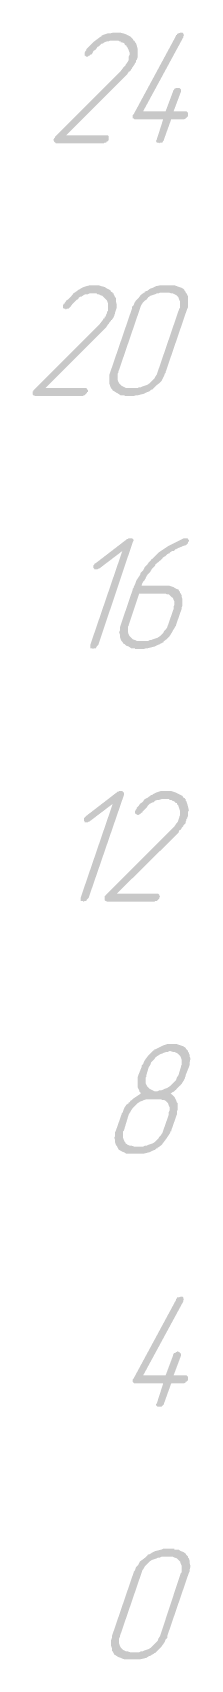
# Model space of a CAD drawing. Extents: x 260 to 1101, y 70 to 664.
# Drawn here: x 318.5 to 323.5, y 381 to 432.5 of the extents above; entities that cross this region are included whole.
import ezdxf

# ---------------------------------------------------------------- set-up
doc = ezdxf.new("R2010")
doc.units = 0
doc.header["$MEASUREMENT"] = 0
doc.layers.add('PDF _Сплошная заливка', color=7, linetype='CONTINUOUS')

msp = doc.modelspace()

# ---------------------------------------------------------------- hatches: boundary and pattern name
at = {"layer": 'PDF _Сплошная заливка', "transparency": 33554559}
for points in [[(321.191, 432.518), (321.217, 432.518), (321.242, 432.518), (321.344, 432.493), (321.42, 432.467), (321.521, 432.417), (321.572, 432.391), (321.598, 432.366), (321.648, 432.315), (321.674, 432.264), (321.674, 432.264), (321.699, 432.264), (321.699, 432.239), (321.725, 432.239), (321.725, 432.213), (321.75, 432.188), (321.775, 432.112), (321.801, 432.01), (321.801, 431.909), (321.801, 431.858), (321.801, 431.782), (321.801, 431.731), (321.775, 431.655), (321.775, 431.655), (321.775, 431.655), (321.75, 431.629), (321.75, 431.578), (321.725, 431.553), (321.699, 431.502), (321.648, 431.426), (321.648, 431.426), (321.623, 431.401), (321.623, 431.375), (321.598, 431.35), (321.572, 431.299), (321.521, 431.274), (321.471, 431.197), (321.42, 431.147), (319.541, 429.267), (320.811, 429.267), (320.836, 429.267), (320.861, 429.267), (320.887, 429.242), (320.887, 429.216), (320.887, 429.216), (320.887, 429.165), (320.887, 429.14), (320.887, 429.14), (320.887, 429.115), (320.861, 429.089), (320.836, 429.064), (320.811, 429.064), (320.811, 429.038), (320.76, 429.038), (320.734, 429.013), (319.211, 429.013), (319.211, 429.038), (319.186, 429.038), (319.16, 429.064), (319.16, 429.064), (319.16, 429.089), (319.135, 429.115), (319.16, 429.165), (319.16, 429.165), (319.16, 429.165), (319.186, 429.191), (319.186, 429.216), (321.268, 431.299), (321.344, 431.401), (321.42, 431.477), (321.42, 431.477), (321.42, 431.502), (321.445, 431.528), (321.445, 431.528), (321.496, 431.604), (321.521, 431.655), (321.521, 431.68), (321.521, 431.68), (321.521, 431.705), (321.521, 431.756), (321.547, 431.807), (321.547, 431.883), (321.521, 431.959), (321.496, 432.01), (321.471, 432.061), (321.445, 432.086), (321.445, 432.086), (321.445, 432.112), (321.42, 432.112), (321.395, 432.137), (321.395, 432.163), (321.369, 432.188), (321.293, 432.213), (321.268, 432.213), (321.268, 432.239), (321.242, 432.239), (321.217, 432.239), (321.191, 432.264), (321.141, 432.264), (321.064, 432.264), (321.014, 432.264), (320.988, 432.264), (320.937, 432.264), (320.887, 432.239), (320.836, 432.239), (320.76, 432.213), (320.684, 432.163), (320.684, 432.163), (320.658, 432.163), (320.633, 432.137), (320.582, 432.086), (320.531, 432.061), (320.48, 431.985), (320.404, 431.934), (320.353, 431.832), (320.353, 431.832), (320.328, 431.832), (320.303, 431.807), (320.277, 431.782), (320.277, 431.782), (320.252, 431.782), (320.227, 431.756), (320.201, 431.756), (320.201, 431.756), (320.176, 431.756), (320.15, 431.782), (320.125, 431.782), (320.125, 431.807), (320.125, 431.807), (320.125, 431.858), (320.125, 431.883), (320.15, 431.934), (320.15, 431.934), (320.15, 431.934), (320.176, 431.959), (320.176, 431.985), (320.227, 432.036), (320.277, 432.086), (320.353, 432.163), (320.43, 432.239), (320.531, 432.315), (320.633, 432.391), (320.633, 432.391), (320.633, 432.391), (320.658, 432.391), (320.658, 432.417), (320.709, 432.442), (320.785, 432.467), (320.861, 432.493), (320.937, 432.493), (321.039, 432.518), (321.141, 432.518), (321.166, 432.518)], [(323.197, 432.518), (323.223, 432.518), (323.248, 432.493), (323.248, 432.493), (323.248, 432.467), (323.274, 432.442), (323.248, 432.391), (323.248, 432.366), (321.979, 430.029), (322.69, 430.029), (322.918, 430.639), (322.918, 430.639), (322.918, 430.664), (322.943, 430.689), (322.969, 430.74), (322.969, 430.74), (322.994, 430.74), (323.02, 430.766), (323.045, 430.766), (323.07, 430.766), (323.096, 430.766), (323.096, 430.766), (323.121, 430.766), (323.147, 430.74), (323.147, 430.74), (323.172, 430.715), (323.172, 430.689), (323.172, 430.639), (322.943, 430.029), (323.324, 430.029), (323.35, 430.029), (323.375, 430.004), (323.4, 429.978), (323.4, 429.978), (323.4, 429.953), (323.4, 429.927), (323.4, 429.902), (323.4, 429.902), (323.4, 429.877), (323.375, 429.851), (323.35, 429.826), (323.324, 429.8), (323.324, 429.8), (323.274, 429.775), (323.248, 429.775), (322.867, 429.775), (322.639, 429.14), (322.639, 429.14), (322.639, 429.115), (322.613, 429.089), (322.588, 429.038), (322.563, 429.038), (322.563, 429.038), (322.512, 429.038), (322.486, 429.013), (322.486, 429.013), (322.461, 429.038), (322.436, 429.038), (322.41, 429.038), (322.41, 429.064), (322.385, 429.064), (322.385, 429.089), (322.41, 429.14), (322.613, 429.775), (321.725, 429.775), (321.699, 429.775), (321.674, 429.8), (321.648, 429.8), (321.648, 429.826), (321.648, 429.826), (321.648, 429.851), (321.648, 429.902), (321.674, 429.927), (323.02, 432.417), (323.02, 432.442), (323.045, 432.442), (323.045, 432.467), (323.096, 432.493), (323.172, 432.518), (323.172, 432.518)], [(320.506, 424.517), (320.557, 424.517), (320.582, 424.517), (320.658, 424.492), (320.76, 424.466), (320.836, 424.416), (320.887, 424.39), (320.937, 424.365), (320.963, 424.314), (321.014, 424.289), (321.014, 424.263), (321.014, 424.263), (321.039, 424.263), (321.039, 424.238), (321.064, 424.212), (321.064, 424.187), (321.115, 424.111), (321.115, 424.009), (321.141, 423.908), (321.141, 423.857), (321.141, 423.806), (321.115, 423.73), (321.09, 423.654), (321.09, 423.654), (321.09, 423.654), (321.09, 423.628), (321.064, 423.577), (321.064, 423.552), (321.039, 423.501), (320.988, 423.425), (320.963, 423.425), (320.963, 423.4), (320.937, 423.374), (320.912, 423.349), (320.887, 423.298), (320.861, 423.273), (320.811, 423.196), (320.76, 423.146), (318.881, 421.266), (320.15, 421.266), (320.176, 421.266), (320.176, 421.266), (320.201, 421.241), (320.201, 421.215), (320.227, 421.215), (320.227, 421.164), (320.227, 421.139), (320.201, 421.139), (320.201, 421.114), (320.176, 421.088), (320.15, 421.063), (320.15, 421.063), (320.125, 421.037), (320.1, 421.037), (320.049, 421.012), (318.551, 421.012), (318.525, 421.037), (318.5, 421.037), (318.475, 421.063), (318.475, 421.063), (318.475, 421.088), (318.475, 421.114), (318.475, 421.164), (318.475, 421.164), (318.5, 421.164), (318.5, 421.19), (318.525, 421.215), (320.607, 423.298), (320.684, 423.4), (320.734, 423.476), (320.76, 423.476), (320.76, 423.501), (320.76, 423.527), (320.785, 423.527), (320.811, 423.603), (320.836, 423.654), (320.836, 423.679), (320.836, 423.679), (320.861, 423.704), (320.861, 423.755), (320.861, 423.806), (320.861, 423.882), (320.861, 423.958), (320.836, 424.035), (320.811, 424.06), (320.785, 424.085), (320.785, 424.085), (320.76, 424.111), (320.76, 424.111), (320.734, 424.136), (320.709, 424.162), (320.684, 424.187), (320.607, 424.212), (320.607, 424.212), (320.582, 424.238), (320.582, 424.238), (320.531, 424.238), (320.506, 424.263), (320.48, 424.263), (320.379, 424.263), (320.353, 424.263), (320.328, 424.263), (320.277, 424.263), (320.227, 424.238), (320.15, 424.238), (320.1, 424.212), (320.023, 424.162), (320.023, 424.162), (319.998, 424.162), (319.947, 424.136), (319.922, 424.085), (319.871, 424.06), (319.795, 423.984), (319.744, 423.933), (319.668, 423.831), (319.668, 423.831), (319.668, 423.831), (319.643, 423.806), (319.617, 423.781), (319.617, 423.781), (319.592, 423.781), (319.566, 423.781), (319.541, 423.755), (319.516, 423.755), (319.516, 423.781), (319.465, 423.781), (319.439, 423.806), (319.439, 423.806), (319.439, 423.806), (319.439, 423.857), (319.439, 423.882), (319.465, 423.933), (319.465, 423.933), (319.49, 423.933), (319.49, 423.958), (319.516, 423.984), (319.541, 424.035), (319.617, 424.085), (319.693, 424.162), (319.77, 424.263), (319.846, 424.314), (319.947, 424.39), (319.947, 424.39), (319.973, 424.39), (319.973, 424.39), (319.998, 424.416), (320.049, 424.441), (320.1, 424.466), (320.176, 424.492), (320.277, 424.517), (320.353, 424.517), (320.455, 424.517), (320.48, 424.517)], [(321.598, 416.516), (321.623, 416.516), (321.648, 416.491), (321.648, 416.491), (321.674, 416.465), (321.674, 416.44), (321.648, 416.389), (320.557, 413.138), (320.557, 413.138), (320.531, 413.113), (320.506, 413.087), (320.48, 413.036), (320.48, 413.036), (320.455, 413.036), (320.43, 413.036), (320.379, 413.011), (320.379, 413.011), (320.379, 413.036), (320.353, 413.036), (320.303, 413.036), (320.303, 413.062), (320.303, 413.062), (320.303, 413.113), (320.303, 413.138), (321.318, 416.11), (320.582, 415.551), (320.582, 415.551), (320.557, 415.551), (320.531, 415.526), (320.48, 415.526), (320.48, 415.526), (320.455, 415.526), (320.43, 415.526), (320.43, 415.551), (320.404, 415.576), (320.404, 415.576), (320.404, 415.627), (320.404, 415.653), (320.404, 415.653), (320.43, 415.678), (320.43, 415.703), (320.48, 415.729), (321.471, 416.491), (321.496, 416.491), (321.521, 416.516), (321.547, 416.516), (321.572, 416.516)], [(321.293, 408.515), (321.318, 408.515), (321.344, 408.49), (321.344, 408.49), (321.369, 408.464), (321.369, 408.439), (321.369, 408.388), (320.252, 405.137), (320.252, 405.137), (320.227, 405.112), (320.201, 405.086), (320.176, 405.035), (320.176, 405.035), (320.15, 405.035), (320.125, 405.035), (320.074, 405.01), (320.074, 405.01), (320.074, 405.035), (320.049, 405.035), (319.998, 405.035), (319.998, 405.061), (319.998, 405.061), (319.998, 405.112), (319.998, 405.137), (321.014, 408.109), (320.277, 407.55), (320.277, 407.55), (320.252, 407.55), (320.227, 407.525), (320.176, 407.525), (320.176, 407.525), (320.15, 407.525), (320.125, 407.525), (320.125, 407.55), (320.1, 407.575), (320.1, 407.575), (320.1, 407.626), (320.1, 407.652), (320.1, 407.652), (320.125, 407.677), (320.15, 407.702), (320.176, 407.728), (321.166, 408.49), (321.191, 408.49), (321.217, 408.515), (321.242, 408.515), (321.268, 408.515)], [(322.791, 408.515), (322.816, 408.515), (322.867, 408.515), (322.943, 408.49), (323.02, 408.464), (323.121, 408.414), (323.172, 408.388), (323.223, 408.363), (323.248, 408.312), (323.299, 408.287), (323.299, 408.261), (323.299, 408.261), (323.324, 408.261), (323.324, 408.236), (323.324, 408.21), (323.35, 408.185), (323.375, 408.109), (323.4, 408.007), (323.426, 407.906), (323.4, 407.855), (323.4, 407.804), (323.4, 407.728), (323.375, 407.677), (323.375, 407.652), (323.375, 407.652), (323.35, 407.626), (323.35, 407.601), (323.324, 407.55), (323.324, 407.499), (323.248, 407.423), (323.248, 407.423), (323.248, 407.398), (323.223, 407.372), (323.197, 407.347), (323.172, 407.296), (323.121, 407.271), (323.096, 407.194), (323.045, 407.144), (321.141, 405.264), (322.436, 405.264), (322.436, 405.264), (322.461, 405.264), (322.486, 405.239), (322.486, 405.239), (322.486, 405.213), (322.512, 405.188), (322.486, 405.137), (322.486, 405.137), (322.486, 405.112), (322.461, 405.086), (322.436, 405.061), (322.436, 405.061), (322.41, 405.035), (322.359, 405.035), (322.334, 405.01), (320.836, 405.01), (320.811, 405.035), (320.785, 405.035), (320.76, 405.061), (320.76, 405.061), (320.76, 405.086), (320.76, 405.112), (320.76, 405.162), (320.76, 405.162), (320.76, 405.188), (320.785, 405.188), (320.785, 405.213), (322.867, 407.296), (322.969, 407.398), (323.02, 407.474), (323.02, 407.474), (323.045, 407.499), (323.045, 407.525), (323.07, 407.525), (323.096, 407.601), (323.121, 407.677), (323.121, 407.677), (323.121, 407.677), (323.121, 407.702), (323.147, 407.753), (323.147, 407.804), (323.147, 407.88), (323.121, 407.956), (323.096, 408.033), (323.096, 408.058), (323.07, 408.083), (323.045, 408.109), (323.045, 408.109), (323.045, 408.134), (323.02, 408.134), (322.994, 408.16), (322.969, 408.185), (322.893, 408.21), (322.893, 408.21), (322.867, 408.236), (322.842, 408.236), (322.816, 408.236), (322.791, 408.261), (322.74, 408.261), (322.664, 408.261), (322.639, 408.261), (322.588, 408.261), (322.563, 408.261), (322.486, 408.236), (322.436, 408.236), (322.359, 408.21), (322.309, 408.16), (322.283, 408.16), (322.283, 408.16), (322.232, 408.134), (322.182, 408.109), (322.131, 408.058), (322.08, 407.982), (322.029, 407.931), (321.953, 407.855), (321.953, 407.829), (321.928, 407.829), (321.902, 407.804), (321.877, 407.779), (321.877, 407.779), (321.877, 407.779), (321.852, 407.779), (321.826, 407.753), (321.801, 407.753), (321.775, 407.779), (321.75, 407.779), (321.725, 407.804), (321.725, 407.804), (321.725, 407.829), (321.725, 407.855), (321.725, 407.88), (321.75, 407.931), (321.75, 407.931), (321.75, 407.931), (321.775, 407.956), (321.775, 407.982), (321.826, 408.033), (321.877, 408.109), (321.953, 408.16), (322.029, 408.261), (322.131, 408.312), (322.232, 408.388), (322.232, 408.388), (322.232, 408.388), (322.258, 408.388), (322.283, 408.414), (322.334, 408.439), (322.385, 408.464), (322.461, 408.49), (322.537, 408.515), (322.639, 408.515), (322.74, 408.515), (322.766, 408.515)], [(323.197, 392.513), (323.223, 392.513), (323.248, 392.488), (323.248, 392.488), (323.248, 392.462), (323.274, 392.437), (323.248, 392.412), (323.248, 392.361), (321.979, 390.024), (322.69, 390.024), (322.918, 390.634), (322.918, 390.659), (322.918, 390.659), (322.943, 390.71), (322.969, 390.735), (322.969, 390.735), (322.994, 390.735), (323.02, 390.761), (323.045, 390.761), (323.07, 390.786), (323.096, 390.786), (323.096, 390.761), (323.121, 390.761), (323.147, 390.735), (323.147, 390.735), (323.172, 390.71), (323.172, 390.684), (323.172, 390.634), (322.943, 390.024), (323.324, 390.024), (323.35, 390.024), (323.375, 389.999), (323.4, 389.973), (323.4, 389.973), (323.4, 389.948), (323.4, 389.922), (323.4, 389.897), (323.4, 389.897), (323.4, 389.872), (323.375, 389.846), (323.35, 389.821), (323.324, 389.821), (323.324, 389.795), (323.274, 389.77), (323.248, 389.77), (322.867, 389.77), (322.639, 389.135), (322.639, 389.135), (322.639, 389.11), (322.613, 389.084), (322.588, 389.059), (322.563, 389.033), (322.563, 389.033), (322.512, 389.033), (322.486, 389.033), (322.486, 389.033), (322.461, 389.033), (322.436, 389.033), (322.41, 389.059), (322.41, 389.059), (322.385, 389.084), (322.385, 389.11), (322.41, 389.135), (322.613, 389.77), (321.725, 389.77), (321.699, 389.77), (321.674, 389.795), (321.648, 389.821), (321.648, 389.821), (321.648, 389.821), (321.648, 389.846), (321.648, 389.897), (321.674, 389.922), (323.02, 392.412), (323.02, 392.437), (323.045, 392.462), (323.045, 392.488), (323.096, 392.488), (323.172, 392.513), (323.172, 392.513)]]:
    msp.add_hatch(color=256, dxfattribs=at).paths.add_polyline_path(points)
h = msp.add_hatch(color=256, dxfattribs=at)
h.paths.add_polyline_path([(322.791, 424.289), (322.512, 424.289), (322.461, 424.263), (322.41, 424.263), (322.359, 424.238), (322.283, 424.212), (322.207, 424.187), (322.131, 424.136), (322.131, 424.111), (322.106, 424.111), (322.08, 424.06), (322.029, 424.035), (321.979, 423.984), (321.928, 423.908), (321.902, 423.857), (321.877, 423.781), (321.191, 421.774), (321.191, 421.749), (321.166, 421.723), (321.166, 421.698), (321.166, 421.647), (321.166, 421.596), (321.166, 421.545), (321.191, 421.469), (321.217, 421.418), (321.217, 421.418), (321.242, 421.393), (321.268, 421.368), (321.293, 421.342), (321.344, 421.317), (321.395, 421.291), (321.445, 421.266), (321.521, 421.266), (321.801, 421.266), (321.852, 421.291), (321.902, 421.291), (321.953, 421.317), (322.029, 421.342), (322.106, 421.368), (322.182, 421.418), (322.182, 421.418), (322.207, 421.444), (322.232, 421.469), (322.283, 421.52), (322.334, 421.571), (322.359, 421.622), (322.41, 421.698), (322.436, 421.774), (323.121, 423.781), (323.121, 423.781), (323.147, 423.806), (323.147, 423.857), (323.147, 423.882), (323.147, 423.958), (323.147, 424.009), (323.121, 424.06), (323.096, 424.136), (323.096, 424.136), (323.07, 424.162), (323.045, 424.187), (323.02, 424.212), (322.969, 424.238), (322.918, 424.263), (322.867, 424.263)], flags=0)
h.paths.add_polyline_path([(322.918, 424.517), (322.969, 424.517), (323.045, 424.492), (323.121, 424.466), (323.197, 424.441), (323.274, 424.39), (323.299, 424.339), (323.324, 424.314), (323.324, 424.289), (323.35, 424.263), (323.375, 424.212), (323.4, 424.162), (323.4, 424.085), (323.4, 423.984), (323.4, 423.882), (323.4, 423.831), (323.375, 423.781), (322.69, 421.774), (322.69, 421.774), (322.69, 421.749), (322.69, 421.749), (322.664, 421.723), (322.639, 421.647), (322.613, 421.596), (322.563, 421.495), (322.486, 421.418), (322.385, 421.342), (322.283, 421.241), (322.283, 421.241), (322.283, 421.241), (322.258, 421.215), (322.232, 421.215), (322.207, 421.19), (322.182, 421.164), (322.106, 421.139), (322.004, 421.088), (321.902, 421.063), (321.801, 421.037), (321.75, 421.037), (321.674, 421.012), (321.395, 421.012), (321.395, 421.037), (321.344, 421.037), (321.268, 421.037), (321.191, 421.088), (321.141, 421.114), (321.064, 421.164), (321.014, 421.19), (320.988, 421.241), (320.988, 421.241), (320.988, 421.241), (320.963, 421.266), (320.937, 421.317), (320.912, 421.393), (320.912, 421.469), (320.912, 421.545), (320.912, 421.596), (320.912, 421.647), (320.912, 421.698), (320.937, 421.774), (321.623, 423.781), (321.623, 423.781), (321.623, 423.781), (321.623, 423.806), (321.623, 423.831), (321.674, 423.882), (321.699, 423.958), (321.75, 424.035), (321.826, 424.111), (321.902, 424.212), (322.004, 424.289), (322.029, 424.289), (322.029, 424.314), (322.055, 424.314), (322.055, 424.339), (322.106, 424.339), (322.131, 424.365), (322.207, 424.416), (322.283, 424.441), (322.385, 424.492), (322.512, 424.517), (322.563, 424.517), (322.893, 424.517)], flags=0)
h = msp.add_hatch(color=256, dxfattribs=at)
h.paths.add_polyline_path([(322.613, 414.764), (321.852, 414.764), (321.521, 413.773), (321.521, 413.748), (321.496, 413.722), (321.496, 413.697), (321.496, 413.646), (321.496, 413.595), (321.496, 413.544), (321.521, 413.468), (321.547, 413.417), (321.547, 413.417), (321.572, 413.392), (321.598, 413.367), (321.623, 413.341), (321.648, 413.316), (321.725, 413.29), (321.775, 413.265), (321.852, 413.265), (322.131, 413.265), (322.182, 413.29), (322.232, 413.29), (322.283, 413.316), (322.359, 413.341), (322.436, 413.367), (322.512, 413.417), (322.512, 413.417), (322.537, 413.443), (322.563, 413.468), (322.613, 413.519), (322.639, 413.57), (322.69, 413.621), (322.74, 413.697), (322.766, 413.773), (322.943, 414.281), (322.943, 414.281), (322.943, 414.306), (322.943, 414.357), (322.969, 414.408), (322.969, 414.459), (322.969, 414.51), (322.943, 414.56), (322.918, 414.637), (322.918, 414.637), (322.893, 414.637), (322.867, 414.662), (322.842, 414.687), (322.791, 414.738), (322.74, 414.738), (322.69, 414.764)], flags=0)
h.paths.add_polyline_path([(323.375, 416.516), (323.375, 416.516), (323.4, 416.491), (323.4, 416.465), (323.426, 416.465), (323.426, 416.415), (323.4, 416.389), (323.4, 416.389), (323.4, 416.364), (323.375, 416.338), (323.375, 416.338), (323.375, 416.338), (323.35, 416.313), (323.324, 416.288), (323.299, 416.288), (323.223, 416.262), (323.172, 416.237), (323.045, 416.186), (323.045, 416.186), (323.02, 416.161), (322.994, 416.161), (322.969, 416.135), (322.943, 416.11), (322.893, 416.11), (322.816, 416.059), (322.816, 416.034), (322.791, 416.034), (322.74, 416.008), (322.69, 415.957), (322.613, 415.907), (322.563, 415.856), (322.486, 415.78), (322.385, 415.703), (322.385, 415.703), (322.359, 415.678), (322.359, 415.653), (322.309, 415.602), (322.258, 415.551), (322.232, 415.5), (322.182, 415.424), (322.131, 415.373), (322.106, 415.348), (322.106, 415.348), (322.08, 415.297), (322.055, 415.246), (322.029, 415.195), (321.979, 415.145), (321.953, 415.094), (321.928, 415.018), (322.715, 415.018), (322.74, 415.018), (322.791, 415.018), (322.867, 414.992), (322.943, 414.967), (323.02, 414.916), (323.096, 414.891), (323.121, 414.84), (323.147, 414.814), (323.147, 414.789), (323.172, 414.764), (323.197, 414.713), (323.197, 414.662), (323.223, 414.586), (323.223, 414.484), (323.223, 414.383), (323.197, 414.332), (323.197, 414.281), (323.02, 413.773), (323.02, 413.773), (323.02, 413.748), (323.02, 413.748), (322.994, 413.722), (322.969, 413.671), (322.918, 413.595), (322.867, 413.494), (322.816, 413.417), (322.715, 413.316), (322.613, 413.24), (322.613, 413.24), (322.613, 413.214), (322.588, 413.214), (322.563, 413.189), (322.537, 413.189), (322.512, 413.163), (322.436, 413.138), (322.334, 413.087), (322.232, 413.062), (322.131, 413.036), (322.08, 413.036), (322.004, 413.011), (321.725, 413.011), (321.725, 413.036), (321.648, 413.036), (321.598, 413.036), (321.521, 413.087), (321.445, 413.113), (321.395, 413.163), (321.344, 413.189), (321.318, 413.24), (321.318, 413.24), (321.318, 413.24), (321.293, 413.265), (321.268, 413.316), (321.242, 413.392), (321.242, 413.468), (321.217, 413.544), (321.242, 413.595), (321.242, 413.646), (321.242, 413.697), (321.268, 413.773), (321.648, 414.891), (321.648, 414.891), (321.648, 414.916), (321.674, 414.941), (321.674, 414.967), (321.699, 415.018), (321.725, 415.068), (321.75, 415.145), (321.775, 415.195), (321.826, 415.272), (321.877, 415.348), (321.902, 415.424), (321.979, 415.5), (322.029, 415.602), (322.106, 415.678), (322.156, 415.754), (322.232, 415.83), (322.232, 415.856), (322.258, 415.856), (322.283, 415.881), (322.309, 415.907), (322.359, 415.957), (322.41, 416.008), (322.461, 416.059), (322.537, 416.11), (322.613, 416.161), (322.69, 416.211), (322.766, 416.262), (322.867, 416.313), (322.969, 416.364), (323.07, 416.415), (323.172, 416.465), (323.274, 416.516), (323.324, 416.516), (323.35, 416.516)], flags=0)
h = msp.add_hatch(color=256, dxfattribs=at)
h.paths.add_polyline_path([(322.842, 400.286), (322.816, 400.286), (322.766, 400.26), (322.715, 400.26), (322.639, 400.235), (322.588, 400.209), (322.512, 400.184), (322.436, 400.133), (322.41, 400.133), (322.41, 400.108), (322.359, 400.082), (322.334, 400.032), (322.283, 399.981), (322.232, 399.93), (322.207, 399.854), (322.156, 399.778), (322.08, 399.524), (322.08, 399.498), (322.08, 399.473), (322.055, 399.447), (322.055, 399.397), (322.055, 399.346), (322.055, 399.27), (322.08, 399.219), (322.106, 399.168), (322.106, 399.168), (322.131, 399.143), (322.156, 399.117), (322.182, 399.092), (322.232, 399.066), (322.283, 399.041), (322.334, 399.016), (322.41, 399.016), (322.436, 399.016), (322.486, 399.041), (322.537, 399.041), (322.613, 399.066), (322.664, 399.092), (322.74, 399.117), (322.816, 399.168), (322.816, 399.168), (322.842, 399.193), (322.867, 399.219), (322.918, 399.27), (322.969, 399.32), (323.02, 399.371), (323.045, 399.447), (323.096, 399.524), (323.172, 399.778), (323.172, 399.778), (323.172, 399.803), (323.197, 399.854), (323.197, 399.905), (323.197, 399.955), (323.197, 400.006), (323.172, 400.082), (323.147, 400.133), (323.147, 400.133), (323.121, 400.159), (323.096, 400.184), (323.07, 400.209), (323.02, 400.235), (322.969, 400.26), (322.918, 400.26)], flags=0)
h.paths.add_polyline_path([(322.461, 398.762), (322.156, 398.762), (322.131, 398.762), (322.08, 398.762), (322.004, 398.736), (321.953, 398.711), (321.877, 398.685), (321.801, 398.635), (321.775, 398.609), (321.775, 398.609), (321.725, 398.558), (321.699, 398.533), (321.648, 398.482), (321.598, 398.406), (321.572, 398.355), (321.521, 398.279), (321.369, 397.771), (321.369, 397.771), (321.344, 397.746), (321.344, 397.695), (321.344, 397.644), (321.344, 397.593), (321.344, 397.542), (321.369, 397.466), (321.395, 397.415), (321.395, 397.415), (321.42, 397.39), (321.42, 397.365), (321.471, 397.339), (321.496, 397.314), (321.572, 397.288), (321.623, 397.288), (321.699, 397.263), (321.979, 397.263), (322.029, 397.288), (322.08, 397.288), (322.131, 397.314), (322.207, 397.339), (322.283, 397.365), (322.359, 397.415), (322.359, 397.415), (322.385, 397.441), (322.41, 397.466), (322.461, 397.517), (322.486, 397.568), (322.537, 397.619), (322.588, 397.695), (322.613, 397.771), (322.791, 398.279), (322.791, 398.279), (322.791, 398.304), (322.791, 398.355), (322.816, 398.406), (322.816, 398.457), (322.816, 398.508), (322.791, 398.558), (322.766, 398.635), (322.766, 398.635), (322.74, 398.66), (322.715, 398.685), (322.69, 398.711), (322.639, 398.736), (322.588, 398.736), (322.537, 398.762)], flags=0)
h.paths.add_polyline_path([(322.969, 400.514), (323.02, 400.514), (323.096, 400.489), (323.172, 400.463), (323.248, 400.438), (323.324, 400.387), (323.35, 400.336), (323.375, 400.311), (323.375, 400.311), (323.4, 400.286), (323.4, 400.26), (323.426, 400.235), (323.426, 400.209), (323.451, 400.159), (323.451, 400.108), (323.477, 400.057), (323.451, 399.93), (323.451, 399.854), (323.426, 399.778), (323.324, 399.524), (323.324, 399.498), (323.324, 399.498), (323.299, 399.447), (323.299, 399.422), (323.274, 399.371), (323.223, 399.295), (323.197, 399.244), (323.147, 399.193), (323.147, 399.193), (323.121, 399.168), (323.096, 399.143), (323.07, 399.117), (323.02, 399.066), (322.969, 399.016), (322.918, 398.99), (322.842, 398.939), (322.867, 398.939), (322.867, 398.914), (322.893, 398.914), (322.943, 398.863), (322.969, 398.838), (322.994, 398.787), (323.02, 398.736), (323.045, 398.66), (323.045, 398.66), (323.07, 398.635), (323.07, 398.584), (323.07, 398.533), (323.07, 398.482), (323.07, 398.431), (323.045, 398.355), (323.045, 398.279), (322.867, 397.771), (322.867, 397.771), (322.867, 397.746), (322.842, 397.746), (322.842, 397.72), (322.816, 397.669), (322.766, 397.593), (322.715, 397.517), (322.639, 397.415), (322.563, 397.314), (322.461, 397.238), (322.461, 397.238), (322.436, 397.238), (322.436, 397.212), (322.41, 397.212), (322.385, 397.187), (322.359, 397.161), (322.283, 397.136), (322.182, 397.085), (322.08, 397.06), (321.979, 397.034), (321.928, 397.034), (321.852, 397.034), (321.572, 397.034), (321.572, 397.034), (321.496, 397.034), (321.445, 397.034), (321.369, 397.085), (321.293, 397.111), (321.217, 397.161), (321.191, 397.187), (321.166, 397.238), (321.166, 397.238), (321.166, 397.238), (321.141, 397.288), (321.115, 397.314), (321.09, 397.39), (321.09, 397.466), (321.064, 397.542), (321.09, 397.593), (321.09, 397.644), (321.09, 397.72), (321.115, 397.771), (321.293, 398.279), (321.293, 398.279), (321.293, 398.304), (321.318, 398.33), (321.344, 398.381), (321.369, 398.457), (321.395, 398.508), (321.445, 398.584), (321.521, 398.635), (321.521, 398.66), (321.547, 398.66), (321.572, 398.711), (321.623, 398.736), (321.674, 398.787), (321.75, 398.838), (321.826, 398.889), (321.902, 398.939), (321.902, 398.939), (321.902, 398.965), (321.877, 398.99), (321.852, 399.016), (321.852, 399.041), (321.826, 399.092), (321.801, 399.143), (321.801, 399.193), (321.801, 399.193), (321.801, 399.219), (321.801, 399.244), (321.801, 399.295), (321.801, 399.346), (321.801, 399.397), (321.801, 399.447), (321.826, 399.524), (321.928, 399.778), (321.928, 399.778), (321.928, 399.803), (321.928, 399.803), (321.928, 399.828), (321.979, 399.879), (322.004, 399.955), (322.055, 400.032), (322.131, 400.133), (322.207, 400.209), (322.309, 400.311), (322.334, 400.311), (322.334, 400.336), (322.359, 400.336), (322.41, 400.362), (322.461, 400.387), (322.512, 400.413), (322.563, 400.438), (322.613, 400.463), (322.766, 400.514), (322.842, 400.514), (322.943, 400.514)], flags=0)
h = msp.add_hatch(color=256, dxfattribs=at)
h.paths.add_polyline_path([(322.842, 384.284), (322.563, 384.284), (322.512, 384.258), (322.461, 384.258), (322.41, 384.233), (322.334, 384.207), (322.258, 384.182), (322.182, 384.131), (322.182, 384.131), (322.156, 384.106), (322.131, 384.08), (322.08, 384.03), (322.029, 383.979), (322.004, 383.928), (321.953, 383.852), (321.928, 383.776), (321.242, 381.769), (321.242, 381.769), (321.242, 381.744), (321.217, 381.693), (321.217, 381.642), (321.217, 381.591), (321.217, 381.54), (321.242, 381.464), (321.268, 381.413), (321.268, 381.413), (321.293, 381.388), (321.318, 381.363), (321.344, 381.337), (321.395, 381.312), (321.445, 381.286), (321.496, 381.286), (321.572, 381.261), (321.852, 381.261), (321.902, 381.286), (321.953, 381.286), (322.004, 381.312), (322.08, 381.337), (322.156, 381.363), (322.232, 381.413), (322.232, 381.413), (322.258, 381.439), (322.283, 381.464), (322.334, 381.515), (322.385, 381.566), (322.436, 381.617), (322.461, 381.693), (322.512, 381.769), (323.172, 383.776), (323.197, 383.776), (323.197, 383.801), (323.197, 383.852), (323.197, 383.903), (323.197, 383.953), (323.197, 384.004), (323.172, 384.055), (323.147, 384.131), (323.147, 384.131), (323.121, 384.157), (323.096, 384.182), (323.07, 384.207), (323.045, 384.233), (322.969, 384.258), (322.918, 384.284)], flags=0)
h.paths.add_polyline_path([(322.969, 384.512), (323.045, 384.512), (323.096, 384.512), (323.172, 384.461), (323.248, 384.436), (323.324, 384.385), (323.35, 384.334), (323.375, 384.309), (323.4, 384.284), (323.4, 384.258), (323.426, 384.233), (323.451, 384.157), (323.451, 384.08), (323.477, 383.979), (323.451, 383.877), (323.451, 383.826), (323.426, 383.776), (322.74, 381.769), (322.74, 381.769), (322.74, 381.744), (322.74, 381.744), (322.74, 381.718), (322.69, 381.667), (322.664, 381.591), (322.613, 381.515), (322.537, 381.413), (322.461, 381.337), (322.359, 381.236), (322.334, 381.236), (322.334, 381.236), (322.309, 381.21), (322.309, 381.21), (322.258, 381.185), (322.232, 381.159), (322.156, 381.134), (322.08, 381.083), (321.979, 381.058), (321.852, 381.032), (321.801, 381.032), (321.75, 381.032), (321.471, 381.032), (321.445, 381.032), (321.395, 381.032), (321.318, 381.058), (321.268, 381.083), (321.191, 381.109), (321.115, 381.159), (321.064, 381.185), (321.039, 381.236), (321.039, 381.236), (321.039, 381.236), (321.014, 381.286), (320.988, 381.312), (320.988, 381.388), (320.963, 381.464), (320.963, 381.566), (320.963, 381.617), (320.963, 381.642), (320.988, 381.718), (320.988, 381.769), (321.674, 383.776), (321.674, 383.776), (321.674, 383.801), (321.674, 383.801), (321.699, 383.826), (321.725, 383.877), (321.75, 383.953), (321.826, 384.03), (321.877, 384.131), (321.979, 384.207), (322.08, 384.284), (322.08, 384.309), (322.08, 384.309), (322.106, 384.309), (322.106, 384.334), (322.156, 384.36), (322.182, 384.36), (322.258, 384.411), (322.359, 384.461), (322.461, 384.487), (322.563, 384.512), (322.613, 384.538), (322.969, 384.538)], flags=0)

doc.saveas('drawing.dxf')
